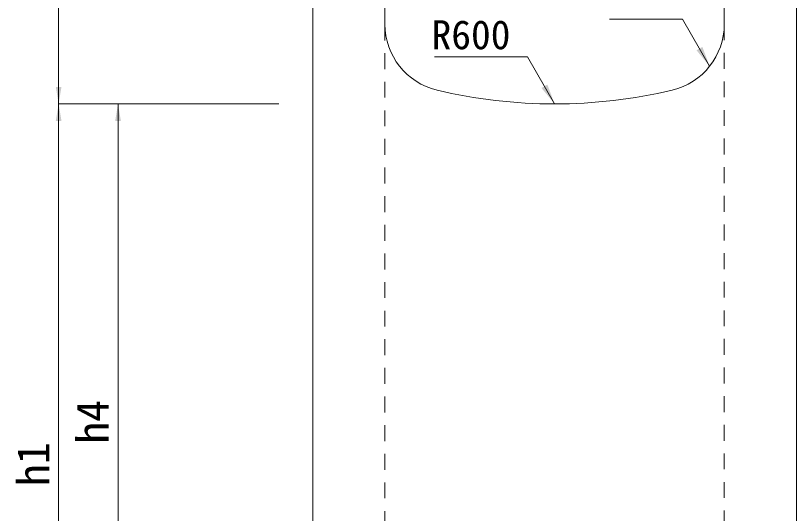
# Model space of a CAD drawing. Units: millimetres at full size; details may follow other scales. Extents: x 87398 to 114821, y -118528 to -105583.
# Drawn here: x 99046 to 99967, y -115443 to -114856 of the extents above; entities that cross this region are included whole.
import ezdxf
from ezdxf.enums import TextEntityAlignment as Align

# ---------------------------------------------------------------- set-up
doc = ezdxf.new("R2010")
doc.units = ezdxf.units.MM
doc.header["$LTSCALE"] = 25
doc.linetypes.add('USER3', pattern=[1.35, 0.75, -0.6])
for name, color, linetype, lineweight in [('寸法線', 7, 'Continuous', 13), ('引出線', 4, 'Continuous', 13), ('本体', 2, 'Continuous', 9)]:
    doc.layers.add(name, color=color, linetype=linetype, lineweight=lineweight)
doc.styles.add('ＭＳ ゴシック', font='')
doc.styles.get('ＭＳ ゴシック').set_extended_font_data('MS Gothic')

# ---------------------------------------------------------------- blocks, each defined once
blk = doc.blocks.new('filled_arrow')
at = {"color": 0, "linetype": 'Continuous', "lineweight": -2}
blk.add_solid([(7.5, 1.25), (0, 0), (7.5, -1.25)], dxfattribs=at)

msp = doc.modelspace()

# ---------------------------------------------------------------- linework, layer by layer
at = {"layer": '寸法線'}
for p, q in [((99097.13, -114359.63), (99097.13, -114959.63)), ((99356.7, -114959.63), (99097.13, -114959.63)), ((99097.13, -114959.63), (99097.13, -115809.63)), ((99356.7, -114959.63), (99097.13, -114959.63)), ((99167.13, -114959.63), (99167.13, -115709.63)), ((99356.7, -114959.63), (99167.13, -114959.63))]:
    msp.add_line(p, q, dxfattribs=at)
at = {"layer": '引出線'}
for points in [[(99864.45, -114915.21), (99832.43, -114859.74), (99746.28, -114859.74)], [(99681.7, -114959.63), (99649.67, -114904.17), (99540.13, -114904.17)]]:
    msp.add_lwpolyline(points, dxfattribs=at)
at = {"layer": '本体', "lineweight": 20}
for p, q in [((99396.7, -115809.63), (99396.7, -114359.63)), ((99481.7, -114866.03), (99481.7, -114359.63)), ((99881.7, -114865.6), (99881.7, -114359.63)), ((99966.7, -115809.63), (99966.7, -114359.63))]:
    msp.add_line(p, q, dxfattribs=at)
at = {"layer": '本体', "linetype": 'USER3'}
for p, q in [((99481.7, -114866.03), (99481.7, -115709.63)), ((99881.7, -114865.6), (99881.7, -115709.63))]:
    msp.add_line(p, q, dxfattribs=at)
at = {"layer": '本体', "lineweight": 20}
for centre, radius, start, end in [((99561.7, -114865.6), 80, 180, 256.6576), ((99801.7, -114865.6), 80, 283.34225, 0), ((99681.7, -114359.63), 600, 256.6576, 283.34225)]:
    msp.add_arc(centre, radius, start, end, dxfattribs=at)

# ---------------------------------------------------------------- block references
at = {"layer": '寸法線', "xscale": 2.67, "yscale": 2.67}
for p, rotation in [((99097.13, -114959.63), 90), ((99097.13, -114959.63), 270), ((99167.13, -114959.63), 270)]:
    msp.add_blockref('filled_arrow', p, dxfattribs=dict(at, rotation=rotation))
at = {"layer": '引出線', "xscale": 3.2, "yscale": 3.2, "rotation": 120}
for p in [(99864.45, -114915.21), (99681.7, -114959.63)]:
    msp.add_blockref('filled_arrow', p, dxfattribs=at)

# ---------------------------------------------------------------- texts
at = {"layer": '寸法線', "style": 'ＭＳ ゴシック'}
for s, p in [('h4', (99137.13, -115334.63)), ('h1', (99067.13, -115384.63))]:
    msp.add_text(s, height=37.98, rotation=90, dxfattribs=at).set_placement(p, align=Align.MIDDLE_CENTER)
at = {"layer": '引出線', "style": 'ＭＳ ゴシック'}
msp.add_text('R600', height=34.18, dxfattribs=at).set_placement((99629.67, -114860.97), align=Align.TOP_RIGHT)

doc.saveas('drawing.dxf')
